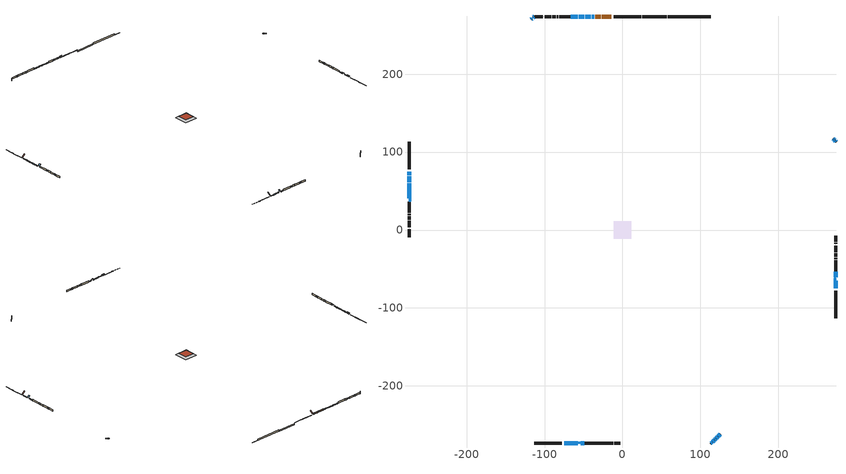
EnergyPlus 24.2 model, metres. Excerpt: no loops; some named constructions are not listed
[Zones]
conditioned space
 floor outside (Floor1 construction): -1.55,-1.55 -1.55,1.55 1.55,1.55 1.55,-1.55 z1.83
 floor outside (Floor2 construction): -3.63,-3.63 -3.63,3.63 3.63,3.63 3.63,-3.63 z1.83
 floor adiabatic (AdiabaticFloorConstruction): -11.15,-11.15 -11.15,11.15 11.15,11.15 11.15,-11.15 z1.83
 floor foundation (Slab1 construction): -7.13,-7.13 -7.13,7.13 7.13,7.13 7.13,-7.13 z-0.61
 floor foundation (Slab1 construction 1): -5.41,-5.41 -5.41,5.41 5.41,5.41 5.41,-5.41 z-1.22
 wall outside (RimJoist1 construction): 24.28,273.94 11.37,273.94 / -113.47,-273.94 -100.55,-273.94 / -273.94,113.47 -273.94,100.55 / 273.94,-113.47 273.94,-100.55 z1.83:2.13
 wall outside (RimJoist2 construction): 10.44,273.94 8.16,273.94 / -99.62,-273.94 -97.34,-273.94 / -273.94,99.62 -273.94,97.34 / 273.94,-99.62 273.94,-97.34 z1.83:2.13
 wall outside (RimJoist3 construction): 7.23,273.94 -11.29,273.94 / -96.41,-273.94 -77.89,-273.94 / -273.94,96.41 -273.94,77.89 / 273.94,-96.41 273.94,-77.89 z1.83:2.13
 wall outside (AdiabaticWallConstruction 1): -14.61,273.94 -16.76,273.94 / -17.69,273.94 -23.78,273.94 / -24.7,273.94 -26.69,273.94 / -27.62,273.94 -35.14,273.94 z1.83:3.86
 wall outside (AdiabaticWallConstruction): -273.94,74.57 -273.94,70 / -36.07,273.94 -39.73,273.94 / 273.94,113.47 273.13,114.28 / 272.47,114.93 271.58,115.82 / -113.47,273.94 -114.28,273.13 / -74.57,-273.94 -69.77,-273.94 / -273.94,69.07 -273.94,67.29 / -273.94,66.36 -273.94,64.07 / -273.94,63.15 -273.94,61.02 / -40.66,273.94 -47.97,273.94 / -68.84,-273.94 -63.96,-273.94 / -273.94,60.1 -273.94,54.38 / -273.94,53.45 -273.94,48.57 / 113.47,-273.94 115.27,-272.14 / -48.9,273.94 -50.18,273.94 / -51.1,273.94 -54.15,273.94 / 273.94,-74.57 273.94,-65.43 / -55.08,273.94 -56.22,273.94 / -57.15,273.94 -59.9,273.94 / 270.93,116.48 270.28,117.13 / -114.93,272.47 -115.47,271.93 / -116.13,271.28 -116.78,270.63 / -63.03,-273.94 -57.55,-273.94 / 115.92,-271.48 117.87,-269.54 / -273.94,47.65 -273.94,46.12 / -273.94,45.19 -273.94,44.05 / -273.94,43.12 -273.94,40.83 / 273.94,-60.84 273.94,-57.41 / 118.52,-268.89 119.33,-268.08 / -60.82,273.94 -66.16,273.94 / -53.58,-273.94 -53.05,-273.94 / 273.94,-56.48 273.94,-53.74 / -52.12,-273.94 -49.07,-273.94 / 119.99,-267.42 121.93,-265.48 / 122.58,-264.82 125.17,-262.24 z1.83:3.05
 wall outside (Wall1 construction): -67.09,273.94 -81.36,273.94 / -48.14,-273.94 -33.87,-273.94 / -273.94,36.25 -273.94,21.98 / 273.94,-52.81 273.94,-38.55 z1.83:4.27
 wall outside (Wall2 construction): -82.28,273.94 -84.61,273.94 / -32.95,-273.94 -30.62,-273.94 / -273.94,21.06 -273.94,18.73 / 273.94,-37.62 273.94,-35.29 z1.83:4.27
 wall outside (Wall3 construction): -85.54,273.94 -90.37,273.94 / -29.69,-273.94 -24.86,-273.94 / -273.94,17.8 -273.94,12.97 / 273.94,-34.36 273.94,-29.53 z1.83:4.27
 wall outside (Wall4 construction): -91.3,273.94 -99.96,273.94 / -23.93,-273.94 -15.27,-273.94 / -273.94,12.04 -273.94,3.38 / 273.94,-28.6 273.94,-19.94 z1.83:4.27
 wall outside (Wall5 construction): -100.89,273.94 -101.24,273.94 / -14.34,-273.94 -13.99,-273.94 / -273.94,2.45 -273.94,2.1 / 273.94,-19.01 273.94,-18.66 z1.83:4.27
 wall outside (Wall6 construction): -102.17,273.94 -103.6,273.94 / -13.06,-273.94 -11.63,-273.94 / -273.94,1.17 -273.94,-0.26 / 273.94,-17.74 273.94,-16.3 z1.83:4.27
 wall outside (Wall7 construction): -104.53,273.94 -112.54,273.94 / -10.7,-273.94 -2.69,-273.94 / -273.94,-1.19 -273.94,-9.2 / 273.94,-15.37 273.94,-7.36 z1.83:4.27
 wall foundation (FoundationWall1 construction): 57.99,273.94,-0.61 57.99,273.94,1.83 101.83,273.94,1.83 101.83,273.94,-0.51 113.47,273.94,-0.51 113.47,273.94,-0.61
 wall foundation (FoundationWall2 construction): 57.07,273.94 25.21,273.94 z-1.22:0.3
 window (WindowConstruction 23): -273.94,74.57 -273.94,70 z1.83:3.05
 window (WindowConstruction 1): -36.07,273.94 -39.73,273.94 z1.83:3.05
 window (WindowConstruction 2): 273.94,113.47 273.13,114.28 z1.83:3.05
 window (WindowConstruction 3): 272.47,114.93 271.58,115.82 z1.83:3.05
 window (WindowConstruction 4): -113.47,273.94 -114.28,273.13 z1.83:3.05
 window (WindowConstruction 5): -74.57,-273.94 -69.77,-273.94 z1.83:3.05
 window (WindowConstruction 6): -273.94,69.07 -273.94,67.29 z1.83:3.05
 window (WindowConstruction 7): -273.94,66.36 -273.94,64.08 z1.83:3.05
 window (WindowConstruction 24): -273.94,63.15 -273.94,61.02 z1.83:3.05
 window (WindowConstruction 8): -40.66,273.94 -47.97,273.94 z1.83:3.05
 window (WindowConstruction 9): -68.84,-273.94 -63.96,-273.94 z1.83:3.05
 window (WindowConstruction 10): -273.94,60.1 -273.94,54.38 z1.83:3.05
 window (WindowConstruction 11): -273.94,53.45 -273.94,48.57 z1.83:3.05
 window (WindowConstruction 25): 113.47,-273.94 115.27,-272.14 z1.83:3.05
 window (WindowConstruction 26): -48.9,273.94 -50.17,273.94 z1.83:3.05
 window (WindowConstruction 27): -51.1,273.94 -54.15,273.94 z1.83:3.05
 window (WindowConstruction 12): 273.94,-74.57 273.94,-65.43 z1.83:3.05
 window (WindowConstruction 13): -55.08,273.94 -56.22,273.94 z1.83:3.05
 window (WindowConstruction 14): -57.15,273.94 -59.9,273.94 z1.83:3.05
 window (WindowConstruction 15): 270.93,116.48 270.28,117.13 z1.83:3.05
 window (WindowConstruction 16): -114.93,272.47 -115.47,271.93 z1.83:3.05
 window (WindowConstruction 17): -116.13,271.28 -116.78,270.63 z1.83:3.05
 window (WindowConstruction 18): -63.03,-273.94 -57.55,-273.94 z1.83:3.05
 window (WindowConstruction 19): 115.93,-271.48 117.87,-269.54 z1.83:3.05
 window (WindowConstruction 20): -273.94,47.65 -273.94,46.12 z1.83:3.05
 window (WindowConstruction 21): -273.94,45.19 -273.94,44.05 z1.83:3.05
 window (WindowConstruction 22): -273.94,43.12 -273.94,40.83 z1.83:3.05
 window (WindowConstruction 32): 273.94,-60.84 273.94,-57.41 z1.83:3.05
 window (WindowConstruction 33): 118.52,-268.88 119.33,-268.08 z1.83:3.05
 window (WindowConstruction): -60.83,273.94 -66.16,273.94 z1.83:3.05
 window (WindowConstruction 34): -53.58,-273.94 -53.05,-273.94 z1.83:3.05
 window (WindowConstruction 28): 273.94,-56.48 273.94,-53.74 z1.83:3.05
 window (WindowConstruction 29): -52.12,-273.94 -49.07,-273.94 z1.83:3.05
 window (WindowConstruction 30): 119.99,-267.42 121.93,-265.48 z1.83:3.05
 window (WindowConstruction 31): 122.58,-264.82 125.17,-262.24 z1.83:3.05
 door (Door): -14.61,273.94 -16.76,273.94 z1.83:3.86
 door (Door 3): -17.69,273.94 -23.77,273.94 z1.83:3.86
 door (Door 1): -24.7,273.94 -26.69,273.94 z1.83:3.86
 door (Door 2): -27.62,273.94 -35.14,273.94 z1.83:3.86
 ceiling adiabatic (AdiabaticFloorConstruction): 11.15,-11.15 11.15,11.15 -11.15,11.15 -11.15,-11.15 z1.83
 roof outside (Roof1 construction): -7.82,7.82 -7.82,-7.82 7.82,-7.82 7.82,7.82 z4.27
 roof outside (Roof2 construction): -13.69,273.94,4.27 -13.69,269.24,7.79 -12.22,269.24,7.79 -12.22,273.94,4.27; -75.5,-273.94,4.27 -75.5,-269.24,7.79 -76.97,-269.24,7.79 -76.97,-273.94,4.27; -273.94,75.5,4.27 -269.24,75.5,7.79 -269.24,76.97,7.79 -273.94,76.97,4.27; 273.94,-75.5,4.27 269.24,-75.5,7.79 269.24,-76.97,7.79 273.94,-76.97,4.27
 roof outside (AdiabaticRoofConstruction): -273.94,37.18,4.27 -271.76,37.18,5.9 -271.76,39.91,5.9 -273.94,39.91,4.27; 273.94,-61.77,4.27 271.76,-61.77,5.9 271.76,-64.5,5.9 273.94,-64.5,4.27; -54.51,-273.94,4.27 -54.51,-272.25,5.54 -56.62,-272.25,5.54 -56.62,-273.94,4.27
 skylight (SkylightConstruction): -273.94,37.18,4.27 -271.76,37.18,5.9 -271.76,39.91,5.9 -273.94,39.91,4.27
 skylight (SkylightConstruction 1): 273.94,-61.77,4.27 271.76,-61.77,5.9 271.76,-64.5,5.9 273.94,-64.5,4.27
 skylight (SkylightConstruction 2): -54.51,-273.94,4.27 -54.51,-272.25,5.54 -56.62,-272.25,5.54 -56.62,-273.94,4.27
[EnergyManagementSystem:OutputVariable] Type of Data in Variable=Summed
Name | EMS Variable | Update Frequency | EMS Program or Subroutine | Units
air source heat pump supply fan disaggregate htg backup | air_source_heat_pump_supply_fan_backup_htg | SystemTimestep | air_source_heat_pump_supply_fan_disaggregate_program | J
air source heat pump supply fan disaggregate htg primary | air_source_heat_pump_supply_fan_primary_htg | SystemTimestep | air_source_heat_pump_supply_fan_disaggregate_program | J
unit heater supply fan 1 disaggregate htg primary | unit_heater_supply_fan_1_primary_htg | SystemTimestep | unit_heater_supply_fan_1_disaggregate_program | J
unit heater supply fan 2 disaggregate htg primary | unit_heater_supply_fan_2_primary_htg | SystemTimestep | unit_heater_supply_fan_2_disaggregate_program | J
unit heater supply fan 3 disaggregate htg primary | unit_heater_supply_fan_3_primary_htg | SystemTimestep | unit_heater_supply_fan_3_disaggregate_program | J
unit heater supply fan 4 disaggregate htg primary | unit_heater_supply_fan_4_primary_htg | SystemTimestep | unit_heater_supply_fan_4_disaggregate_program | J
unit heater supply fan disaggregate htg primary | unit_heater_supply_fan_primary_htg | SystemTimestep | unit_heater_supply_fan_disaggregate_program | J
loads_htg_tot_peakload_outvar; loads_htg_tot_annual_outvar; Energy Management System Output Variable 1; Energy Management System Output Variable 45 | loads_htg_tot | ZoneTimestep | total_loads_program | J
loads_clg_tot_peakload_outvar; loads_clg_tot_annual_outvar; Energy Management System Output Variable 2; Energy Management System Output Variable 46 | loads_clg_tot | ZoneTimestep | total_loads_program | J
htg_unmet_hours_annual_outvar; Energy Management System Output Variable 3 | htg_unmet_hours | ZoneTimestep | unmet_hours_program | hr
clg_unmet_hours_annual_outvar; Energy Management System Output Variable 4 | clg_unmet_hours | ZoneTimestep | unmet_hours_program | hr
loads_htg_roofs_annual_outvar; Energy Management System Output Variable 5 | loads_htg_roofs | ZoneTimestep | component_loads_program | J
loads_htg_ceilings_annual_outvar; Energy Management System Output Variable 6 | loads_htg_ceilings | ZoneTimestep | component_loads_program | J
loads_htg_walls_annual_outvar; Energy Management System Output Variable 7 | loads_htg_walls | ZoneTimestep | component_loads_program | J
loads_htg_rim_joists_annual_outvar; Energy Management System Output Variable 8 | loads_htg_rim_joists | ZoneTimestep | component_loads_program | J
loads_htg_foundation_walls_annual_outvar; Energy Management System Output Variable 9 | loads_htg_foundation_walls | ZoneTimestep | component_loads_program | J
loads_htg_doors_annual_outvar; Energy Management System Output Variable 10 | loads_htg_doors | ZoneTimestep | component_loads_program | J
loads_htg_windows_conduction_annual_outvar; Energy Management System Output Variable 11 | loads_htg_windows_conduction | ZoneTimestep | component_loads_program | J
loads_htg_windows_solar_annual_outvar; Energy Management System Output Variable 12 | loads_htg_windows_solar | ZoneTimestep | component_loads_program | J
loads_htg_skylights_conduction_annual_outvar; Energy Management System Output Variable 13 | loads_htg_skylights_conduction | ZoneTimestep | component_loads_program | J
loads_htg_skylights_solar_annual_outvar; Energy Management System Output Variable 14 | loads_htg_skylights_solar | ZoneTimestep | component_loads_program | J
loads_htg_floors_annual_outvar; Energy Management System Output Variable 15 | loads_htg_floors | ZoneTimestep | component_loads_program | J
loads_htg_slabs_annual_outvar; Energy Management System Output Variable 16 | loads_htg_slabs | ZoneTimestep | component_loads_program | J
loads_htg_internal_mass_annual_outvar; Energy Management System Output Variable 17 | loads_htg_internal_mass | ZoneTimestep | component_loads_program | J
loads_htg_infil_annual_outvar; Energy Management System Output Variable 18 | loads_htg_infil | ZoneTimestep | component_loads_program | J
loads_htg_natvent_annual_outvar; Energy Management System Output Variable 19 | loads_htg_natvent | ZoneTimestep | component_loads_program | J
loads_htg_mechvent_annual_outvar; Energy Management System Output Variable 20 | loads_htg_mechvent | ZoneTimestep | component_loads_program | J
loads_htg_whf_annual_outvar; Energy Management System Output Variable 21 | loads_htg_whf | ZoneTimestep | component_loads_program | J
loads_htg_ducts_annual_outvar; Energy Management System Output Variable 22 | loads_htg_ducts | ZoneTimestep | component_loads_program | J
loads_htg_intgains_annual_outvar; Energy Management System Output Variable 23 | loads_htg_intgains | ZoneTimestep | component_loads_program | J
loads_htg_lighting_annual_outvar; Energy Management System Output Variable 24 | loads_htg_lighting | ZoneTimestep | component_loads_program | J
loads_clg_roofs_annual_outvar; Energy Management System Output Variable 25 | loads_clg_roofs | ZoneTimestep | component_loads_program | J
loads_clg_ceilings_annual_outvar; Energy Management System Output Variable 26 | loads_clg_ceilings | ZoneTimestep | component_loads_program | J
loads_clg_walls_annual_outvar; Energy Management System Output Variable 27 | loads_clg_walls | ZoneTimestep | component_loads_program | J
loads_clg_rim_joists_annual_outvar; Energy Management System Output Variable 28 | loads_clg_rim_joists | ZoneTimestep | component_loads_program | J
loads_clg_foundation_walls_annual_outvar; Energy Management System Output Variable 29 | loads_clg_foundation_walls | ZoneTimestep | component_loads_program | J
loads_clg_doors_annual_outvar; Energy Management System Output Variable 30 | loads_clg_doors | ZoneTimestep | component_loads_program | J
loads_clg_windows_conduction_annual_outvar; Energy Management System Output Variable 31 | loads_clg_windows_conduction | ZoneTimestep | component_loads_program | J
loads_clg_windows_solar_annual_outvar; Energy Management System Output Variable 32 | loads_clg_windows_solar | ZoneTimestep | component_loads_program | J
loads_clg_skylights_conduction_annual_outvar; Energy Management System Output Variable 33 | loads_clg_skylights_conduction | ZoneTimestep | component_loads_program | J
loads_clg_skylights_solar_annual_outvar; Energy Management System Output Variable 34 | loads_clg_skylights_solar | ZoneTimestep | component_loads_program | J
loads_clg_floors_annual_outvar; Energy Management System Output Variable 35 | loads_clg_floors | ZoneTimestep | component_loads_program | J
loads_clg_slabs_annual_outvar; Energy Management System Output Variable 36 | loads_clg_slabs | ZoneTimestep | component_loads_program | J
loads_clg_internal_mass_annual_outvar; Energy Management System Output Variable 37 | loads_clg_internal_mass | ZoneTimestep | component_loads_program | J
loads_clg_infil_annual_outvar; Energy Management System Output Variable 38 | loads_clg_infil | ZoneTimestep | component_loads_program | J
loads_clg_natvent_annual_outvar; Energy Management System Output Variable 39 | loads_clg_natvent | ZoneTimestep | component_loads_program | J
loads_clg_mechvent_annual_outvar; Energy Management System Output Variable 40 | loads_clg_mechvent | ZoneTimestep | component_loads_program | J
loads_clg_whf_annual_outvar; Energy Management System Output Variable 41 | loads_clg_whf | ZoneTimestep | component_loads_program | J
loads_clg_ducts_annual_outvar; Energy Management System Output Variable 42 | loads_clg_ducts | ZoneTimestep | component_loads_program | J
loads_clg_intgains_annual_outvar; Energy Management System Output Variable 43 | loads_clg_intgains | ZoneTimestep | component_loads_program | J
loads_clg_lighting_annual_outvar; Energy Management System Output Variable 44 | loads_clg_lighting | ZoneTimestep | component_loads_program | J
[Schedule:Day:Interval]
interior lighting schedule day: No, 01:00, 0.108182, 04:00, 0.0901515, 05:00, 0.0991667, 06:00, 0.162273, 07:00, 0.270455, 08:00, 0.342576, 10:00, 0.369621, 11:00, 0.351591, 12:00, 0.333561, 13:00, 0.324545, 14:00, 0.31553, 15:00, 0.333561, 16:00, 0.369621, 17:00, 0.450758, 18:00, 0.585985, 19:00, 0.775303, 20:00, 0.955606, 21:00, 0.991667, 22:00, 0.712197, 23:00, 0.360606, 24:00, 0.162273
interior lighting schedule day 1: No, 01:00, 0.100909, 04:00, 0.0840909, 05:00, 0.0925, 06:00, 0.151364, 07:00, 0.252273, 08:00, 0.319545, 10:00, 0.344773, 11:00, 0.327955, 12:00, 0.311136, 13:00, 0.302727, 14:00, 0.294318, 15:00, 0.311136, 16:00, 0.344773, 17:00, 0.420455, 18:00, 0.546591, 19:00, 0.723182, 20:00, 0.891364, 21:00, 0.925, 22:00, 0.664318, 23:00, 0.336364, 24:00, 0.151364
interior lighting schedule day 2: No, 01:00, 0.0927273, 04:00, 0.0772727, 05:00, 0.085, 06:00, 0.139091, 07:00, 0.231818, 08:00, 0.293636, 10:00, 0.316818, 11:00, 0.301364, 12:00, 0.285909, 13:00, 0.278182, 14:00, 0.270455, 15:00, 0.285909, 16:00, 0.316818, 17:00, 0.386364, 18:00, 0.502273, 19:00, 0.664545, 20:00, 0.819091, 21:00, 0.85, 22:00, 0.610455, 23:00, 0.309091, 24:00, 0.139091
interior lighting schedule day 3: No, 01:00, 0.0845455, 04:00, 0.0704545, 05:00, 0.0775, 06:00, 0.126818, 07:00, 0.211364, 08:00, 0.267727, 10:00, 0.288864, 11:00, 0.274773, 12:00, 0.260682, 13:00, 0.253636, 14:00, 0.246591, 15:00, 0.260682, 16:00, 0.288864, 17:00, 0.352273, 18:00, 0.457955, 19:00, 0.605909, 20:00, 0.746818, 21:00, 0.775, 22:00, 0.556591, 23:00, 0.281818, 24:00, 0.126818
interior lighting schedule day 4: No, 01:00, 0.0763636, 04:00, 0.0636364, 05:00, 0.07, 06:00, 0.114545, 07:00, 0.190909, 08:00, 0.241818, 10:00, 0.260909, 11:00, 0.248182, 12:00, 0.235455, 13:00, 0.229091, 14:00, 0.222727, 15:00, 0.235455, 16:00, 0.260909, 17:00, 0.318182, 18:00, 0.413636, 19:00, 0.547273, 20:00, 0.674545, 21:00, 0.7, 22:00, 0.502727, 23:00, 0.254545, 24:00, 0.114545
interior lighting schedule day 5: No, 01:00, 0.0727273, 04:00, 0.0606061, 05:00, 0.0666667, 06:00, 0.109091, 07:00, 0.181818, 08:00, 0.230303, 10:00, 0.248485, 11:00, 0.236364, 12:00, 0.224242, 13:00, 0.218182, 14:00, 0.212121, 15:00, 0.224242, 16:00, 0.248485, 17:00, 0.30303, 18:00, 0.393939, 19:00, 0.521212, 20:00, 0.642424, 21:00, 0.666667, 22:00, 0.478788, 23:00, 0.242424, 24:00, 0.109091
interior lighting schedule day 6: No, 01:00, 0.0745455, 04:00, 0.0621212, 05:00, 0.0683333, 06:00, 0.111818, 07:00, 0.186364, 08:00, 0.236061, 10:00, 0.254697, 11:00, 0.242273, 12:00, 0.229848, 13:00, 0.223636, 14:00, 0.217424, 15:00, 0.229848, 16:00, 0.254697, 17:00, 0.310606, 18:00, 0.403788, 19:00, 0.534242, 20:00, 0.658485, 21:00, 0.683333, 22:00, 0.490758, 23:00, 0.248485, 24:00, 0.111818
interior lighting schedule day 7: No, 01:00, 0.08, 04:00, 0.0666667, 05:00, 0.0733333, 06:00, 0.12, 07:00, 0.2, 08:00, 0.253333, 10:00, 0.273333, 11:00, 0.26, 12:00, 0.246667, 13:00, 0.24, 14:00, 0.233333, 15:00, 0.246667, 16:00, 0.273333, 17:00, 0.333333, 18:00, 0.433333, 19:00, 0.573333, 20:00, 0.706667, 21:00, 0.733333, 22:00, 0.526667, 23:00, 0.266667, 24:00, 0.12
interior lighting schedule day 8: No, 01:00, 0.0890909, 04:00, 0.0742424, 05:00, 0.0816667, 06:00, 0.133636, 07:00, 0.222727, 08:00, 0.282121, 10:00, 0.304394, 11:00, 0.289545, 12:00, 0.274697, 13:00, 0.267273, 14:00, 0.259848, 15:00, 0.274697, 16:00, 0.304394, 17:00, 0.371212, 18:00, 0.482576, 19:00, 0.638485, 20:00, 0.78697, 21:00, 0.816667, 22:00, 0.586515, 23:00, 0.29697, 24:00, 0.133636
interior lighting schedule day 9: No, 01:00, 0.0972727, 04:00, 0.0810606, 05:00, 0.0891667, 06:00, 0.145909, 07:00, 0.243182, 08:00, 0.30803, 10:00, 0.332348, 11:00, 0.316136, 12:00, 0.299924, 13:00, 0.291818, 14:00, 0.283712, 15:00, 0.299924, 16:00, 0.332348, 17:00, 0.405303, 18:00, 0.526894, 19:00, 0.697121, 20:00, 0.859242, 21:00, 0.891667, 22:00, 0.640379, 23:00, 0.324242, 24:00, 0.145909
interior lighting schedule day 10: No, 01:00, 0.105455, 04:00, 0.0878788, 05:00, 0.0966667, 06:00, 0.158182, 07:00, 0.263636, 08:00, 0.333939, 10:00, 0.360303, 11:00, 0.342727, 12:00, 0.325152, 13:00, 0.316364, 14:00, 0.307576, 15:00, 0.325152, 16:00, 0.360303, 17:00, 0.439394, 18:00, 0.571212, 19:00, 0.755758, 20:00, 0.931515, 21:00, 0.966667, 22:00, 0.694242, 23:00, 0.351515, 24:00, 0.158182
interior lighting schedule day 11: No, 01:00, 0.109091, 04:00, 0.0909091, 05:00, 0.1, 06:00, 0.163636, 07:00, 0.272727, 08:00, 0.345455, 10:00, 0.372727, 11:00, 0.354545, 12:00, 0.336364, 13:00, 0.327273, 14:00, 0.318182, 15:00, 0.336364, 16:00, 0.372727, 17:00, 0.454545, 18:00, 0.590909, 19:00, 0.781818, 20:00, 0.963636, 21:00, 1, 22:00, 0.718182, 23:00, 0.363636, 24:00, 0.163636
interior lighting schedule default day; occupants schedule default day; clothes dryer schedule default day; cooking range schedule default day; mech vent bath fan 0 schedule default day; mech vent bath fan 1 schedule default day; mech vent range fan 0 schedule default day; misc plug loads schedule default day; general water use schedule default day; clothes dryer exhaust 0 schedule default day; cooling season schedule day; cooling season schedule day 2; cooling season schedule default day; exterior lighting schedule default day; natural vent schedule default day: No, 24:00, 0
occupants schedule day: No, 05:00, 0.426829, 06:00, 0.719512, 07:00, 1, 08:00, 0.670732, 09:00, 0.329268, 14:00, 0.170732, 15:00, 0.231707, 16:00, 0.329268, 17:00, 0.5, 18:00, 0.670732, 19:00, 0.829268, 21:00, 1, 22:00, 0.853659, 23:00, 0.646341, 24:00, 0.426829
clothes dryer schedule day; clothes dryer exhaust 0 schedule day: No, 01:00, 0.123457, 02:00, 0.0740741, 03:00, 0.0493827, 04:00, 0.0246914, 05:00, 0.0493827, 06:00, 0.0740741, 07:00, 0.197531, 08:00, 0.395062, 09:00, 0.592593, 10:00, 0.839506, 11:00, 0.962963, 12:00, 1, 13:00, 0.91358, 14:00, 0.82716, 15:00, 0.716049, 16:00, 0.753086, 17:00, 0.679012, 18:00, 0.666667, 20:00, 0.62963, 21:00, 0.641975, 22:00, 0.666667, 23:00, 0.54321, 24:00, 0.296296
cooking range schedule day: No, 05:00, 0.0597015, 06:00, 0.11194, 07:00, 0.171642, 08:00, 0.291045, 11:00, 0.343284, 12:00, 0.402985, 13:00, 0.462687, 14:00, 0.343284, 15:00, 0.291045, 16:00, 0.402985, 17:00, 0.567164, 18:00, 1, 19:00, 0.850746, 20:00, 0.432836, 21:00, 0.291045, 22:00, 0.231343, 23:00, 0.171642, 24:00, 0.11194
mech vent bath fan 0 schedule day; mech vent bath fan 1 schedule day: No, 07:00, 0, 08:00, 1, 09:00, 0.2, 24:00, 0
mech vent range fan 0 schedule day: No, 18:00, 0, 19:00, 1, 20:00, 0.2, 24:00, 0
misc plug loads schedule day: No, 06:00, 0.705882, 07:00, 0.745098, 08:00, 0.803922, 15:00, 0.823529, 16:00, 0.862745, 17:00, 0.921569, 18:00, 0.980392, 19:00, 1, 20:00, 0.980392, 21:00, 0.941176, 22:00, 0.862745, 23:00, 0.784314, 24:00, 0.72549
general water use schedule day: No, 01:00, 0.315068, 03:00, 0.287671, 04:00, 0.342466, 05:00, 0.369863, 06:00, 0.520548, 07:00, 0.60274, 08:00, 0.534247, 10:00, 0.506849, 11:00, 0.465753, 14:00, 0.479452, 15:00, 0.534247, 16:00, 0.589041, 17:00, 0.69863, 18:00, 0.876712, 19:00, 0.890411, 20:00, 0.986301, 21:00, 1, 22:00, 0.863014, 23:00, 0.616438, 24:00, 0.465753
cooling season schedule day 1: No, 24:00, 1
exterior lighting schedule day: No, 01:00, 0.566667, 03:00, 0.524167, 05:00, 0.495833, 06:00, 0.5525, 07:00, 0.623333, 08:00, 0.580833, 09:00, 0.439167, 10:00, 0.354167, 12:00, 0.34, 13:00, 0.354167, 14:00, 0.396667, 15:00, 0.425, 16:00, 0.495833, 17:00, 0.623333, 18:00, 0.793333, 19:00, 0.906667, 20:00, 0.963333, 21:00, 0.991667, 22:00, 0.920833, 23:00, 0.793333, 24:00, 0.665833
exterior lighting schedule day 1: No, 01:00, 0.528571, 03:00, 0.488929, 05:00, 0.4625, 06:00, 0.515357, 07:00, 0.581429, 08:00, 0.541786, 09:00, 0.409643, 10:00, 0.330357, 12:00, 0.317143, 13:00, 0.330357, 14:00, 0.37, 15:00, 0.396429, 16:00, 0.4625, 17:00, 0.581429, 18:00, 0.74, 19:00, 0.845714, 20:00, 0.898571, 21:00, 0.925, 22:00, 0.858929, 23:00, 0.74, 24:00, 0.621071
exterior lighting schedule day 10: No, 01:00, 0.552381, 03:00, 0.510952, 05:00, 0.483333, 06:00, 0.538571, 07:00, 0.607619, 08:00, 0.56619, 09:00, 0.428095, 10:00, 0.345238, 12:00, 0.331429, 13:00, 0.345238, 14:00, 0.386667, 15:00, 0.414286, 16:00, 0.483333, 17:00, 0.607619, 18:00, 0.773333, 19:00, 0.88381, 20:00, 0.939048, 21:00, 0.966667, 22:00, 0.897619, 23:00, 0.773333, 24:00, 0.649048
exterior lighting schedule day 11: No, 01:00, 0.571429, 03:00, 0.528571, 05:00, 0.5, 06:00, 0.557143, 07:00, 0.628571, 08:00, 0.585714, 09:00, 0.442857, 10:00, 0.357143, 12:00, 0.342857, 13:00, 0.357143, 14:00, 0.4, 15:00, 0.428571, 16:00, 0.5, 17:00, 0.628571, 18:00, 0.8, 19:00, 0.914286, 20:00, 0.971429, 21:00, 1, 22:00, 0.928571, 23:00, 0.8, 24:00, 0.671429
exterior lighting schedule day 2: No, 01:00, 0.485714, 03:00, 0.449286, 05:00, 0.425, 06:00, 0.473571, 07:00, 0.534286, 08:00, 0.497857, 09:00, 0.376429, 10:00, 0.303571, 12:00, 0.291429, 13:00, 0.303571, 14:00, 0.34, 15:00, 0.364286, 16:00, 0.425, 17:00, 0.534286, 18:00, 0.68, 19:00, 0.777143, 20:00, 0.825714, 21:00, 0.85, 22:00, 0.789286, 23:00, 0.68, 24:00, 0.570714
exterior lighting schedule day 3: No, 01:00, 0.442857, 03:00, 0.409643, 05:00, 0.3875, 06:00, 0.431786, 07:00, 0.487143, 08:00, 0.453929, 09:00, 0.343214, 10:00, 0.276786, 12:00, 0.265714, 13:00, 0.276786, 14:00, 0.31, 15:00, 0.332143, 16:00, 0.3875, 17:00, 0.487143, 18:00, 0.62, 19:00, 0.708571, 20:00, 0.752857, 21:00, 0.775, 22:00, 0.719643, 23:00, 0.62, 24:00, 0.520357
exterior lighting schedule day 4: No, 01:00, 0.4, 03:00, 0.37, 05:00, 0.35, 06:00, 0.39, 07:00, 0.44, 08:00, 0.41, 09:00, 0.31, 10:00, 0.25, 12:00, 0.24, 13:00, 0.25, 14:00, 0.28, 15:00, 0.3, 16:00, 0.35, 17:00, 0.44, 18:00, 0.56, 19:00, 0.64, 20:00, 0.68, 21:00, 0.7, 22:00, 0.65, 23:00, 0.56, 24:00, 0.47
exterior lighting schedule day 5: No, 01:00, 0.380952, 03:00, 0.352381, 05:00, 0.333333, 06:00, 0.371429, 07:00, 0.419048, 08:00, 0.390476, 09:00, 0.295238, 10:00, 0.238095, 12:00, 0.228571, 13:00, 0.238095, 14:00, 0.266667, 15:00, 0.285714, 16:00, 0.333333, 17:00, 0.419048, 18:00, 0.533333, 19:00, 0.609524, 20:00, 0.647619, 21:00, 0.666667, 22:00, 0.619048, 23:00, 0.533333, 24:00, 0.447619
exterior lighting schedule day 6: No, 01:00, 0.390476, 03:00, 0.36119, 05:00, 0.341667, 06:00, 0.380714, 07:00, 0.429524, 08:00, 0.400238, 09:00, 0.302619, 10:00, 0.244048, 12:00, 0.234286, 13:00, 0.244048, 14:00, 0.273333, 15:00, 0.292857, 16:00, 0.341667, 17:00, 0.429524, 18:00, 0.546667, 19:00, 0.624762, 20:00, 0.66381, 21:00, 0.683333, 22:00, 0.634524, 23:00, 0.546667, 24:00, 0.45881
exterior lighting schedule day 7: No, 01:00, 0.419048, 03:00, 0.387619, 05:00, 0.366667, 06:00, 0.408571, 07:00, 0.460952, 08:00, 0.429524, 09:00, 0.324762, 10:00, 0.261905, 12:00, 0.251429, 13:00, 0.261905, 14:00, 0.293333, 15:00, 0.314286, 16:00, 0.366667, 17:00, 0.460952, 18:00, 0.586667, 19:00, 0.670476, 20:00, 0.712381, 21:00, 0.733333, 22:00, 0.680952, 23:00, 0.586667, 24:00, 0.492381
exterior lighting schedule day 8: No, 01:00, 0.466667, 03:00, 0.431667, 05:00, 0.408333, 06:00, 0.455, 07:00, 0.513333, 08:00, 0.478333, 09:00, 0.361667, 10:00, 0.291667, 12:00, 0.28, 13:00, 0.291667, 14:00, 0.326667, 15:00, 0.35, 16:00, 0.408333, 17:00, 0.513333, 18:00, 0.653333, 19:00, 0.746667, 20:00, 0.793333, 21:00, 0.816667, 22:00, 0.758333, 23:00, 0.653333, 24:00, 0.548333
exterior lighting schedule day 9: No, 01:00, 0.509524, 03:00, 0.47131, 05:00, 0.445833, 06:00, 0.496786, 07:00, 0.560476, 08:00, 0.522262, 09:00, 0.394881, 10:00, 0.318452, 12:00, 0.305714, 13:00, 0.318452, 14:00, 0.356667, 15:00, 0.382143, 16:00, 0.445833, 17:00, 0.560476, 18:00, 0.713333, 19:00, 0.815238, 20:00, 0.86619, 21:00, 0.891667, 22:00, 0.827976, 23:00, 0.713333, 24:00, 0.59869
[Schedule:Week:Daily]
misc plug loads schedule Week Rule - Jan1-Dec31: misc plug loads schedule day, misc plug loads schedule day, misc plug loads schedule day, misc plug loads schedule day, misc plug loads schedule day, misc plug loads schedule day, misc plug loads schedule day, misc plug loads schedule default day, misc plug loads schedule default day, misc plug loads schedule default day, misc plug loads schedule default day, misc plug loads schedule default day
general water use schedule Week Rule - Jan1-Dec31: general water use schedule day, general water use schedule day, general water use schedule day, general water use schedule day, general water use schedule day, general water use schedule day, general water use schedule day, general water use schedule default day, general water use schedule default day, general water use schedule default day, general water use schedule default day, general water use schedule default day
clothes dryer exhaust 0 schedule Week Rule - Jan1-Dec31: clothes dryer exhaust 0 schedule day, clothes dryer exhaust 0 schedule day, clothes dryer exhaust 0 schedule day, clothes dryer exhaust 0 schedule day, clothes dryer exhaust 0 schedule day, clothes dryer exhaust 0 schedule day, clothes dryer exhaust 0 schedule day, clothes dryer exhaust 0 schedule default day, clothes dryer exhaust 0 schedule default day, clothes dryer exhaust 0 schedule default day, clothes dryer exhaust 0 schedule default day, clothes dryer exhaust 0 schedule default day
cooling season schedule Week Rule - Jan1-May26: cooling season schedule day, cooling season schedule day, cooling season schedule day, cooling season schedule day, cooling season schedule day, cooling season schedule day, cooling season schedule day, cooling season schedule default day, cooling season schedule default day, cooling season schedule default day, cooling season schedule default day, cooling season schedule default day
cooling season schedule Week Rule - May27-Jun2: cooling season schedule day, cooling season schedule day, cooling season schedule day, cooling season schedule day, cooling season schedule day, cooling season schedule day 1, cooling season schedule day 1, cooling season schedule default day, cooling season schedule default day, cooling season schedule default day, cooling season schedule default day, cooling season schedule default day
cooling season schedule Week Rule - Jun3-Aug25: cooling season schedule day 1, cooling season schedule day 1, cooling season schedule day 1, cooling season schedule day 1, cooling season schedule day 1, cooling season schedule day 1, cooling season schedule day 1, cooling season schedule default day, cooling season schedule default day, cooling season schedule default day, cooling season schedule default day, cooling season schedule default day
cooling season schedule Week Rule - Aug26-Sep1: cooling season schedule day 1, cooling season schedule day 1, cooling season schedule day 1, cooling season schedule day 1, cooling season schedule day 1, cooling season schedule day 1, cooling season schedule day 2, cooling season schedule default day, cooling season schedule default day, cooling season schedule default day, cooling season schedule default day, cooling season schedule default day
cooling season schedule Week Rule - Sep2-Dec31: cooling season schedule day 2, cooling season schedule day 2, cooling season schedule day 2, cooling season schedule day 2, cooling season schedule day 2, cooling season schedule day 2, cooling season schedule day 2, cooling season schedule default day, cooling season schedule default day, cooling season schedule default day, cooling season schedule default day, cooling season schedule default day
exterior lighting schedule Week Rule - Jan1-Jan27: exterior lighting schedule day, exterior lighting schedule day, exterior lighting schedule day, exterior lighting schedule day, exterior lighting schedule day, exterior lighting schedule day, exterior lighting schedule day, exterior lighting schedule default day, exterior lighting schedule default day, exterior lighting schedule default day, exterior lighting schedule default day, exterior lighting schedule default day
exterior lighting schedule Week Rule - Jan28-Feb3: exterior lighting schedule day, exterior lighting schedule day, exterior lighting schedule day, exterior lighting schedule day, exterior lighting schedule day 1, exterior lighting schedule day 1, exterior lighting schedule day 1, exterior lighting schedule default day, exterior lighting schedule default day, exterior lighting schedule default day, exterior lighting schedule default day, exterior lighting schedule default day
exterior lighting schedule Week Rule - Feb4-Feb24: exterior lighting schedule day 1, exterior lighting schedule day 1, exterior lighting schedule day 1, exterior lighting schedule day 1, exterior lighting schedule day 1, exterior lighting schedule day 1, exterior lighting schedule day 1, exterior lighting schedule default day, exterior lighting schedule default day, exterior lighting schedule default day, exterior lighting schedule default day, exterior lighting schedule default day
exterior lighting schedule Week Rule - Feb25-Mar3: exterior lighting schedule day 1, exterior lighting schedule day 1, exterior lighting schedule day 1, exterior lighting schedule day 1, exterior lighting schedule day 2, exterior lighting schedule day 2, exterior lighting schedule day 2, exterior lighting schedule default day, exterior lighting schedule default day, exterior lighting schedule default day, exterior lighting schedule default day, exterior lighting schedule default day
exterior lighting schedule Week Rule - Mar4-Mar31: exterior lighting schedule day 2, exterior lighting schedule day 2, exterior lighting schedule day 2, exterior lighting schedule day 2, exterior lighting schedule day 2, exterior lighting schedule day 2, exterior lighting schedule day 2, exterior lighting schedule default day, exterior lighting schedule default day, exterior lighting schedule default day, exterior lighting schedule default day, exterior lighting schedule default day
exterior lighting schedule Week Rule - Apr1-Apr28: exterior lighting schedule day 3, exterior lighting schedule day 3, exterior lighting schedule day 3, exterior lighting schedule day 3, exterior lighting schedule day 3, exterior lighting schedule day 3, exterior lighting schedule day 3, exterior lighting schedule default day, exterior lighting schedule default day, exterior lighting schedule default day, exterior lighting schedule default day, exterior lighting schedule default day
exterior lighting schedule Week Rule - Apr29-May5: exterior lighting schedule day 3, exterior lighting schedule day 3, exterior lighting schedule day 4, exterior lighting schedule day 4, exterior lighting schedule day 4, exterior lighting schedule day 4, exterior lighting schedule day 4, exterior lighting schedule default day, exterior lighting schedule default day, exterior lighting schedule default day, exterior lighting schedule default day, exterior lighting schedule default day
exterior lighting schedule Week Rule - May6-May26: exterior lighting schedule day 4, exterior lighting schedule day 4, exterior lighting schedule day 4, exterior lighting schedule day 4, exterior lighting schedule day 4, exterior lighting schedule day 4, exterior lighting schedule day 4, exterior lighting schedule default day, exterior lighting schedule default day, exterior lighting schedule default day, exterior lighting schedule default day, exterior lighting schedule default day
exterior lighting schedule Week Rule - May27-Jun2: exterior lighting schedule day 4, exterior lighting schedule day 4, exterior lighting schedule day 4, exterior lighting schedule day 4, exterior lighting schedule day 4, exterior lighting schedule day 5, exterior lighting schedule day 5, exterior lighting schedule default day, exterior lighting schedule default day, exterior lighting schedule default day, exterior lighting schedule default day, exterior lighting schedule default day
exterior lighting schedule Week Rule - Jun3-Jun30: exterior lighting schedule day 5, exterior lighting schedule day 5, exterior lighting schedule day 5, exterior lighting schedule day 5, exterior lighting schedule day 5, exterior lighting schedule day 5, exterior lighting schedule day 5, exterior lighting schedule default day, exterior lighting schedule default day, exterior lighting schedule default day, exterior lighting schedule default day, exterior lighting schedule default day
exterior lighting schedule Week Rule - Jul1-Jul28: exterior lighting schedule day 6, exterior lighting schedule day 6, exterior lighting schedule day 6, exterior lighting schedule day 6, exterior lighting schedule day 6, exterior lighting schedule day 6, exterior lighting schedule day 6, exterior lighting schedule default day, exterior lighting schedule default day, exterior lighting schedule default day, exterior lighting schedule default day, exterior lighting schedule default day
exterior lighting schedule Week Rule - Jul29-Aug4: exterior lighting schedule day 6, exterior lighting schedule day 6, exterior lighting schedule day 6, exterior lighting schedule day 7, exterior lighting schedule day 7, exterior lighting schedule day 7, exterior lighting schedule day 7, exterior lighting schedule default day, exterior lighting schedule default day, exterior lighting schedule default day, exterior lighting schedule default day, exterior lighting schedule default day
exterior lighting schedule Week Rule - Aug5-Aug25: exterior lighting schedule day 7, exterior lighting schedule day 7, exterior lighting schedule day 7, exterior lighting schedule day 7, exterior lighting schedule day 7, exterior lighting schedule day 7, exterior lighting schedule day 7, exterior lighting schedule default day, exterior lighting schedule default day, exterior lighting schedule default day, exterior lighting schedule default day, exterior lighting schedule default day
exterior lighting schedule Week Rule - Aug26-Sep1: exterior lighting schedule day 7, exterior lighting schedule day 7, exterior lighting schedule day 7, exterior lighting schedule day 7, exterior lighting schedule day 7, exterior lighting schedule day 7, exterior lighting schedule day 8, exterior lighting schedule default day, exterior lighting schedule default day, exterior lighting schedule default day, exterior lighting schedule default day, exterior lighting schedule default day
exterior lighting schedule Week Rule - Sep2-Sep29: exterior lighting schedule day 8, exterior lighting schedule day 8, exterior lighting schedule day 8, exterior lighting schedule day 8, exterior lighting schedule day 8, exterior lighting schedule day 8, exterior lighting schedule day 8, exterior lighting schedule default day, exterior lighting schedule default day, exterior lighting schedule default day, exterior lighting schedule default day, exterior lighting schedule default day
exterior lighting schedule Week Rule - Sep30-Oct6: exterior lighting schedule day 8, exterior lighting schedule day 9, exterior lighting schedule day 9, exterior lighting schedule day 9, exterior lighting schedule day 9, exterior lighting schedule day 9, exterior lighting schedule day 9, exterior lighting schedule default day, exterior lighting schedule default day, exterior lighting schedule default day, exterior lighting schedule default day, exterior lighting schedule default day
exterior lighting schedule Week Rule - Oct7-Oct27: exterior lighting schedule day 9, exterior lighting schedule day 9, exterior lighting schedule day 9, exterior lighting schedule day 9, exterior lighting schedule day 9, exterior lighting schedule day 9, exterior lighting schedule day 9, exterior lighting schedule default day, exterior lighting schedule default day, exterior lighting schedule default day, exterior lighting schedule default day, exterior lighting schedule default day
exterior lighting schedule Week Rule - Oct28-Nov3: exterior lighting schedule day 9, exterior lighting schedule day 9, exterior lighting schedule day 9, exterior lighting schedule day 9, exterior lighting schedule day 10, exterior lighting schedule day 10, exterior lighting schedule day 10, exterior lighting schedule default day, exterior lighting schedule default day, exterior lighting schedule default day, exterior lighting schedule default day, exterior lighting schedule default day
exterior lighting schedule Week Rule - Nov4-Nov24: exterior lighting schedule day 10, exterior lighting schedule day 10, exterior lighting schedule day 10, exterior lighting schedule day 10, exterior lighting schedule day 10, exterior lighting schedule day 10, exterior lighting schedule day 10, exterior lighting schedule default day, exterior lighting schedule default day, exterior lighting schedule default day, exterior lighting schedule default day, exterior lighting schedule default day
exterior lighting schedule Week Rule - Nov25-Dec1: exterior lighting schedule day 10, exterior lighting schedule day 10, exterior lighting schedule day 10, exterior lighting schedule day 10, exterior lighting schedule day 10, exterior lighting schedule day 10, exterior lighting schedule day 11, exterior lighting schedule default day, exterior lighting schedule default day, exterior lighting schedule default day, exterior lighting schedule default day, exterior lighting schedule default day
exterior lighting schedule Week Rule - Dec2-Dec31: exterior lighting schedule day 11, exterior lighting schedule day 11, exterior lighting schedule day 11, exterior lighting schedule day 11, exterior lighting schedule day 11, exterior lighting schedule day 11, exterior lighting schedule day 11, exterior lighting schedule default day, exterior lighting schedule default day, exterior lighting schedule default day, exterior lighting schedule default day, exterior lighting schedule default day
natural vent schedule Week Rule - Jan1-Dec31: natural vent schedule default day, natural vent schedule default day, natural vent schedule default day, natural vent schedule default day, natural vent schedule default day, natural vent schedule default day, natural vent schedule default day, natural vent schedule default day, natural vent schedule default day, natural vent schedule default day, natural vent schedule default day, natural vent schedule default day
[Schedule:Year]
clothes dryer exhaust 0 schedule: clothes dryer exhaust 0 schedule Week Rule - Jan1-Dec31, 1, 1, 12, 31
cooling season schedule: cooling season schedule Week Rule - Jan1-May26, 1, 1, 5, 26, cooling season schedule Week Rule - May27-Jun2, 5, 27, 6, 2, cooling season schedule Week Rule - Jun3-Aug25, 6, 3, 8, 25, cooling season schedule Week Rule - Aug26-Sep1, 8, 26, 9, 1, cooling season schedule Week Rule - Sep2-Dec31, 9, 2, 12, 31
natural vent schedule: natural vent schedule Week Rule - Jan1-Dec31, 1, 1, 12, 31
